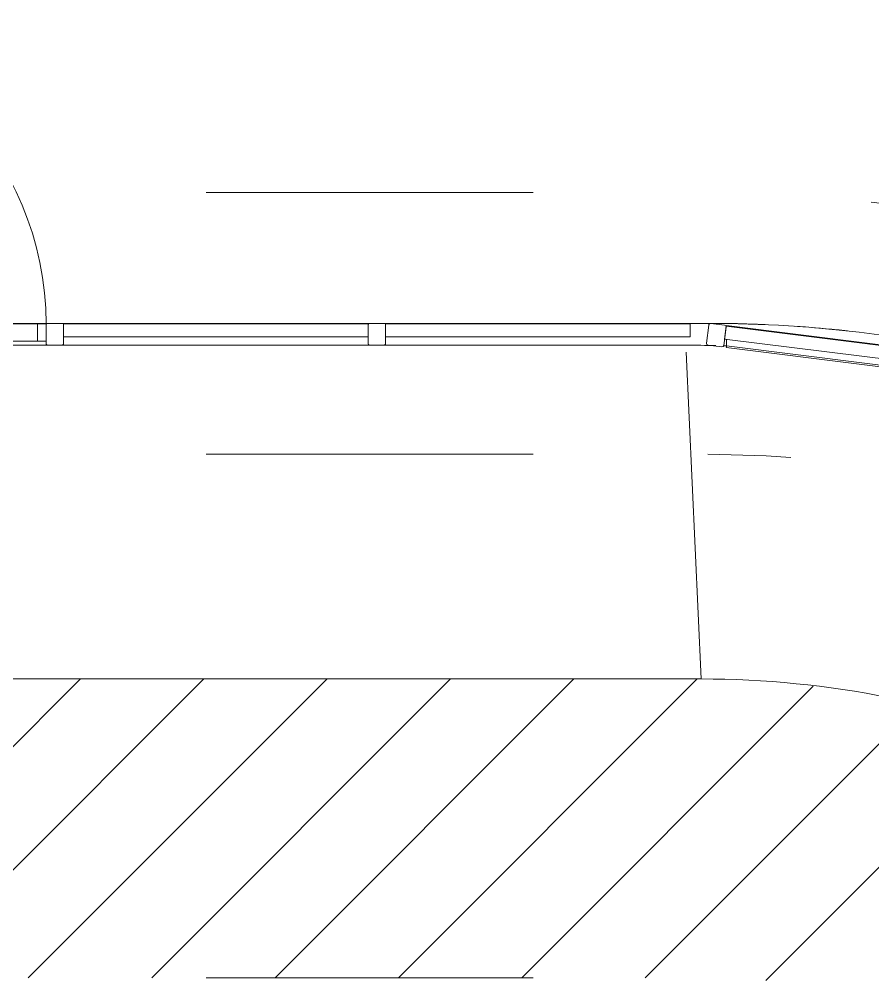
# Model space of a CAD drawing. Header units: metres. Extents: x -227.9 to -140, y 37.9 to 92.1.
# Drawn here: x -185.123 to -183.166, y 75.114 to 77.311 of the extents above; entities that cross this region are included whole.
import ezdxf

# ---------------------------------------------------------------- set-up
doc = ezdxf.new("R2010")
doc.units = ezdxf.units.M
doc.linetypes.add('JIS_02_0.7', pattern=[1.35, 0.75, -0.6])
doc.layers.add('A-DETL', color=94, linetype='Continuous', lineweight=5, true_color=0x00a600)
doc.layers.add('G-IMPT', color=8, linetype='Continuous', lineweight=5, true_color=0x808080)
for name, color, linetype, lineweight in [('A-DOOR', 7, 'Continuous', 5), ('A-FLOR', 7, 'Continuous', 5), ('A-FLOR-PATT', 7, 'Continuous', 5), ('A-GLAZ-CURT', 7, 'Continuous', 5), ('A-GLAZ-CWMG', 7, 'Continuous', 5), ('A-ROOF', 7, 'Continuous', 5), ('A-WALL', 7, 'Continuous', 5)]:
    doc.layers.add(name, color=color, linetype=linetype, lineweight=lineweight)

# ---------------------------------------------------------------- blocks, each defined once
blk = doc.blocks.new('LAG-C1030-PORTES-VITRINE DE MAGASIN-13PR_08_01 - LAG-C1030-PORTES-VITRINE DE MAGASIN-13PR_08_01-12728685-MUC-LAG-PRO-PLA-ARC-TZN-N02-AG02Ec-Cote')
at = {"layer": 'A-DOOR', "color": 9, "lineweight": 9, "true_color": 0xc0c0c0}
for p, q in [((-0.3492133097406944, 0.0399999999999968), (-0.3292133097406944, 0.0399999999999968)), ((-0.3492133097406944, -5e-16), (-0.3492133097406944, 0.0399999999999968)), ((-0.3292133097406944, 0.0399999999999968), (-0.3292133097406944, -5e-16)), ((0.3292133097406944, 0.0399999999999968), (0.3492133097406944, 0.0399999999999968)), ((0.3292133097406944, -5e-16), (0.3292133097406944, 0.0399999999999968)), ((0.3492133097406944, 0.0399999999999968), (0.3492133097406944, -5e-16)), ((-0.3292133097406944, -5e-16), (-0.3492133097406944, -5e-16)), ((0.3492133097406944, -5e-16), (0.3292133097406944, -5e-16))]:
    blk.add_line(p, q, dxfattribs=at)
at = {"layer": 'A-DOOR', "color": 9, "true_color": 0xc0c0c0}
for p, q in [((0.3292133097406944, 0.0399999999999968), (-0.3292133097406943, 0.0399999999999968)), ((-0.3292133097406944, -5e-16), (0.3292133097406944, -5e-16))]:
    blk.add_line(p, q, dxfattribs=at)
at = {"layer": 'A-DOOR'}
blk.add_line((0.3492133097406944, -4.6e-15), (0.3492133097406944, -0.6984266194813923), dxfattribs=at)
blk.add_arc((0.3492133097406944, -3.4e-15), 0.6984266194813894, 180.0000000000004, 270.0000000000001, dxfattribs=at)
blk = doc.blocks.new('LAG-B2020-PANNEAU DE RIDEAU-TRANSPARENT - CURTAIN WALL MULLION_dwg_12FT-JANSEN-P05-V78-MUC-LAG-PRO-PLA-ARC-TZN-N02-AG02Ec-Cote')
at = {"layer": 'G-IMPT', "color": 161, "true_color": 0x7f9fff, "flags": 128}
for points in [[(1.9999977974e-06, 4.0323805338e-06), (1.9999977974e-06, 4.60323788968e-05), (1.60000027628e-05, 4.80323792714e-05), (1.7999998559e-05, 4.0323792257e-06), (3.9999988953e-06, 2.0323803974e-06), (-5.3537e-12, 4.60323789271e-05), (1.60000029187e-05, 5.00323792518e-05), (1.9999997959e-05, 4.0323787146e-06), (3.9999987307e-06, 3.23803001e-08), (1.99999975605e-05, 1.63129227538e-05), (2.91172189783e-05, 1.67823827187e-05), (2.99172194695e-05, 5.5823833014e-06), (2.03939218646e-05, 4.7823829531e-06), (2.04462014248e-05, 7.7823822827e-06)], [(2.08706220568e-05, 5.5823824437e-06), (2.91172198966e-05, 5.5823824437e-06), (2.91172198966e-05, 1.59823832671e-05), (2.08706221434e-05, 1.59823832671e-05)], [(0.0010095000505785, 4.0323805338e-06), (0.0010095000505785, 4.60323788968e-05), (0.0010235000555352, 4.80323792671e-05), (0.0010255000513401, 4.0323792257e-06), (0.0010115000516764, 2.0323803931e-06), (0.0010075000474187, 4.60323789228e-05), (0.0010235000557085, 5.00323792475e-05), (0.0010275000507314, 4.0323787146e-06), (0.0010115000515118, 3.23803001e-08), (0.0010075000521834, 1.63129227495e-05), (0.0009983828307655, 1.67823827187e-05), (0.000997582830283, 5.582383297e-06), (0.0010071061278706, 4.7823829488e-06), (0.0010070538483277, 7.7823822827e-06)], [(0.0010066294276871, 5.5823824437e-06), (0.0009983828298473, 5.5823824437e-06), (0.0009983828298473, 1.59823832628e-05), (0.0010066294276005, 1.59823832628e-05)], [(0.0010070538497398, 1.37823825142e-05), (0.0010275000503329, 1.63129227495e-05), (0.0010366172717594, 1.67823827187e-05), (0.0010374172722419, 5.582383297e-06), (0.0010278939746544, 4.7823829488e-06), (0.0010279462541973, 7.7823822827e-06)], [(0.0010283706748379, 5.5823824437e-06), (0.001036617272669, 5.5823824437e-06), (0.001036617272669, 1.59823832671e-05), (0.0010283706749245, 1.59823832671e-05)], [(0.0020170001033596, 4.0323805338e-06), (0.0020170001033596, 4.60323788968e-05), (0.0020310001083163, 4.80323792671e-05), (0.0020330001041212, 4.0323792257e-06), (0.0020190001044488, 2.0323803931e-06), (0.0020150001002085, 4.60323789228e-05), (0.0020310001084809, 5.00323792475e-05), (0.0020350001035125, 4.0323787146e-06), (0.0020190001042842, 3.23803001e-08), (0.0020150001049645, 1.63129227495e-05), (0.002005882883538, 1.67823827187e-05), (0.0020050828830555, 5.582383297e-06), (0.0020146061806517, 4.7823829488e-06), (0.0020145539011001, 7.7823822784e-06)], [(0.0020141294804595, 5.5823824437e-06), (0.0020058828826284, 5.5823824437e-06), (0.0020058828826284, 1.59823832628e-05), (0.0020141294803816, 1.59823832628e-05)], [(0.0020145539025295, 1.37823825142e-05), (0.002035000103114, 1.63129227495e-05), (0.0020441173245319, 1.67823827187e-05), (0.0020449173250317, 5.582383297e-06), (0.0020353940274268, 4.7823829488e-06), (0.0020354463069784, 7.7823822784e-06)], [(0.002035870727619, 5.5823824437e-06), (0.0020441173254501, 5.5823824437e-06), (0.0020441173254501, 1.59823832628e-05), (0.0020358707276969, 1.59823832628e-05)], [(0.0030220539538812, 7.7823825773e-06), (0.0030221062334328, 4.7823829488e-06), (0.0030125829358279, 5.582383297e-06), (0.0030133829363277, 1.67823827187e-05), (0.0030225001577456, 1.63129227495e-05), (0.003026500157074, 3.23802957e-08), (0.0030425001562936, 4.0323787146e-06), (0.0030385001612533, 5.00323792475e-05), (0.0030225001529809, 4.60323789228e-05), (0.0030265001572299, 2.0323803931e-06), (0.0030405001568936, 4.0323792257e-06), (0.0030385001610974, 4.80323792671e-05), (0.0030245001561407, 4.0323805338e-06), (0.0030245001561407, 4.60323788925e-05)], [(0.0030216295331627, 1.5982381305e-05), (0.0030133829362584, 1.5982381305e-05), (0.0030133829362584, 5.5823831151e-06), (0.0030216295332406, 5.5823831151e-06)], [(0.0030429463597595, 7.7823825773e-06), (0.0030428940802166, 4.7823829488e-06), (0.0030524173778041, 5.582383297e-06), (0.0030516173773216, 1.67823827187e-05), (0.0030425001558951, 1.63129227495e-05), (0.003022053955302, 1.37823823323e-05)], [(0.003043370780478, 1.59823813093e-05), (0.0030516173773823, 1.59823813093e-05), (0.0030516173773823, 5.5823831151e-06), (0.0030433707804001, 5.5823831151e-06)], [(0.0040480002102898, 4.0323805295e-06), (0.0040480002102898, 4.60323788925e-05), (0.0040340002053244, 4.80323792627e-05), (0.0040320002095282, 4.0323792213e-06), (0.0040460002091832, 2.0323803931e-06), (0.0040500002134409, 4.60323789228e-05), (0.0040340002051684, 5.00323792432e-05), (0.0040300002101282, 4.0323787102e-06), (0.0040460002093565, 3.23802957e-08), (0.0040300002105266, 1.63129227495e-05), (0.0040208829891002, 1.67823827144e-05), (0.0040200829886177, 5.5823832927e-06), (0.0040296062862139, 4.7823829445e-06), (0.0040295540066623, 7.7823822784e-06)], [(0.0040291295860217, 5.5823824394e-06), (0.0040208829881906, 5.5823824394e-06), (0.0040208829881906, 1.59823832628e-05), (0.0040291295859438, 1.59823832628e-05)]]:
    blk.add_lwpolyline(points, dxfattribs=at)
at = {"layer": 'G-IMPT', "flags": 128}
blk.add_lwpolyline([(0.0040340002058851, 5.0032379144e-05), (0.0030265001572903, 3.23801959e-08), (0.0020190001003244, 5.00323791468e-05), (0.0010115000517309, 3.23801978e-08), (1.59999990554e-05, 3.23801978e-08), (0.0010115000475446, 5.00323791478e-05), (0.0020190001045106, 3.23801969e-08), (0.0030265001531042, 5.00323791458e-05), (0.0040340002100713, 3.23801941e-08)], dxfattribs=at)
at = {"layer": 'G-IMPT', "color": 4, "true_color": 0x00ffff, "flags": 128}
for points in [[(0.0010055000487758, 1.92823829404e-05), (0.0010055000487758, 4.32823821012e-05), (2.20000019884e-05, 4.32823821012e-05), (2.20000019884e-05, 1.92824258319e-05)], [(0.0020130001015556, 1.92823829395e-05), (0.0020130001015556, 4.32823821003e-05), (0.0010295000547682, 4.32823821003e-05), (0.0010295000547682, 1.9282425831e-05)], [(0.0030205001543353, 1.92823829385e-05), (0.0030205001543353, 4.32823820993e-05), (0.0020370001075479, 4.32823820993e-05), (0.0020370001075479, 1.92824258299e-05)], [(0.0040280002071162, 1.92823829366e-05), (0.0040280002071162, 4.32823820975e-05), (0.0030445001603289, 4.32823820975e-05), (0.0030445001603289, 1.92824258281e-05)]]:
    blk.add_lwpolyline(points, close=True, dxfattribs=at)
at = {"layer": 'G-IMPT', "color": 161, "true_color": 0x7f9fff}
for centre, radius, start, end in [((3.9999947651e-06, 4.60323792498e-05), 3.9999998989e-06, 90.00000718032969, 180.0000060540348), ((3.9999995596e-06, 4.0323797583e-06), 3.9999995596e-06, 179.999991287824, 269.9999912878238), ((3.9999949983e-06, 4.60323793658e-05), 1.9999998044e-06, 90.00000514813593, 180.0000163473242), ((3.9999986379e-06, 4.0323809127e-06), 2.0000006189e-06, 180.0000136601955, 270.0000136602024), ((1.600000264e-05, 4.60323792493e-05), 3.9999998991e-06, 359.9999928161186, 89.9999928161189), ((1.60000024073e-05, 4.60323793656e-05), 1.9999998041e-06, 359.9999836447187, 89.99998364472475), ((1.59999985676e-05, 4.0323794082e-06), 2.0000002115e-06, 269.9999919790967, 359.999991979103), ((1.59999988586e-05, 4.0323784188e-06), 3.999999317e-06, 270.0000028192432, 2.8192435997e-06), ((0.0010115000475445, 4.60323792488e-05), 3.999999899e-06, 90.00000717911738, 180.0000060528221), ((0.0010115000521161, 4.0323799805e-06), 3.9999997827e-06, 179.9999944820013, 269.999994482001), ((0.0010115000477778, 4.60323793649e-05), 1.9999998043e-06, 90.00000514567682, 180.0000163448706), ((0.0010115000514174, 4.0323809119e-06), 2.0000006189e-06, 180.0000136618129, 270.0000136618198), ((0.0010235000554197, 4.60323792485e-05), 3.999999899e-06, 359.9999928185583, 89.99999281855882), ((0.0010235000551868, 4.60323793648e-05), 1.9999998041e-06, 359.9999836471645, 89.9999836471703), ((0.0010235000513471, 4.0323794073e-06), 2.0000002115e-06, 269.9999919791066, 359.9999919791128), ((0.0010235000516381, 4.032378418e-06), 3.9999993171e-06, 270.0000028192476, 2.8192479952e-06), ((0.0020190001003243, 4.60323792479e-05), 3.9999998989e-06, 90.00000717952518, 180.0000060532299), ((0.0020190001048959, 4.0323799796e-06), 3.9999997827e-06, 179.9999944816052, 269.999994481605), ((0.0020190001005574, 4.60323793641e-05), 1.9999998043e-06, 90.00000514404232, 180.0000163432237), ((0.0020190001041972, 4.032380911e-06), 2.000000619e-06, 180.0000136593962, 270.000013659403), ((0.0020310001081995, 4.60323792475e-05), 3.999999899e-06, 359.9999928185583, 89.9999928185588), ((0.0020310001079665, 4.60323793638e-05), 1.9999998041e-06, 359.9999836479817, 89.99998364798746), ((0.0020310001041268, 4.0323794064e-06), 2.0000002115e-06, 269.9999919790924, 359.9999919790924), ((0.0020310001044178, 4.0323784171e-06), 3.999999317e-06, 270.000002819642, 2.8196424158e-06), ((0.003026500153104, 4.60323792469e-05), 3.999999899e-06, 90.00000717912596, 180.0000060528244), ((0.0030265001576756, 4.0323799786e-06), 3.9999997827e-06, 179.9999944816147, 269.9999944816145), ((0.0030265001533372, 4.6032379363e-05), 1.9999998043e-06, 90.00000514650984, 180.0000163457037), ((0.0030265001569769, 4.03238091e-06), 2.000000619e-06, 180.0000136593584, 270.0000136593653), ((0.0030385001609792, 4.60323792465e-05), 3.999999899e-06, 359.9999928185551, 89.99999281855568), ((0.0030385001607463, 4.60323793628e-05), 1.9999998041e-06, 359.9999836471205, 89.99998364712621), ((0.0030385001569066, 4.0323794056e-06), 2.0000002116e-06, 269.9999919774707, 359.9999919774831), ((0.0030385001571975, 4.0323784161e-06), 3.9999993171e-06, 270.000002820467, 2.820467439e-06), ((0.0040340002058849, 4.60323792448e-05), 3.999999899e-06, 90.00000718143487, 180.000007181435), ((0.0040340002096664, 4.0323784143e-06), 3.9999993169e-06, 179.9999971803403, 269.99999718034), ((0.0040340002061178, 4.60323793612e-05), 1.9999998041e-06, 90.00001635443883, 180.0000163544442), ((0.0040340002099574, 4.0323794038e-06), 2.0000002115e-06, 180.0000080208977, 270.0000080208973), ((0.0040460002137601, 4.60323792452e-05), 3.9999998989e-06, 359.9999939463784, 89.9999928200772), ((0.0040460002135268, 4.60323793613e-05), 1.9999998042e-06, 359.9999836518542, 89.99999485106078), ((0.0040460002098872, 4.0323809082e-06), 2.0000006189e-06, 269.9999863357501, 359.9999863357573), ((0.0040460002091884, 4.0323799768e-06), 3.9999997825e-06, 270.0000055187839, 5.5187843777e-06)]:
    blk.add_arc(centre, radius, start, end, dxfattribs=at)
blk = doc.blocks.new('LAG-B2020-PANNEAU DE RIDEAU-TRANSPARENT - CURTAIN WALL MULLION_dwg-V79-MUC-LAG-PRO-PLA-ARC-TZN-N02-AG02Ec-Cote')
blk.add_blockref('LAG-B2020-PANNEAU DE RIDEAU-TRANSPARENT - CURTAIN WALL MULLION_dwg_12FT-JANSEN-P05-V78-MUC-LAG-PRO-PLA-ARC-TZN-N02-AG02Ec-Cote', (-0.0027324674907565, 0.0002976294242422))
blk = doc.blocks.new('LAG-B2020-PANNEAU DE RIDEAU-TRANSPARENT - LAG-B2020-PANNEAU DE RIDEAU-TRANSPARENT-11581456-MUC-LAG-PRO-PLA-ARC-TZN-N02-AG02Ec-Cote')
at = {"layer": 'A-GLAZ-CURT', "lineweight": 9}
for p, q in [((0.3492133095882787, 0), (-0.3492133095882787, 0)), ((-0.3492133095882787, 0), (-0.3492133095882787, -0.0300000000000019)), ((0.3492133095882787, -0.0300000000000019), (0.3492133095882787, 0)), ((-0.3492133095882787, -0.0300000000000019), (0.3492133095882787, -0.0300000000000019))]:
    blk.add_line(p, q, dxfattribs=at)
blk.add_blockref('LAG-B2020-PANNEAU DE RIDEAU-TRANSPARENT - CURTAIN WALL MULLION_dwg-V79-MUC-LAG-PRO-PLA-ARC-TZN-N02-AG02Ec-Cote', (0, 0))
blk = doc.blocks.new('LAG-B2020-PANNEAU DE RIDEAU-TRANSPARENT - CURTAIN WALL MULLION_dwg_12FT-JANSEN-P05-V80-MUC-LAG-PRO-PLA-ARC-TZN-N02-AG02Ec-Cote')
at = {"layer": 'G-IMPT', "color": 161, "true_color": 0x7f9fff, "flags": 128}
for points in [[(1.999997806e-06, 4.0323805338e-06), (1.999997806e-06, 4.60323788968e-05), (1.60000027714e-05, 4.80323792714e-05), (1.79999985677e-05, 4.0323792257e-06), (3.9999989126e-06, 2.0323803974e-06), (-5.345e-12, 4.60323789271e-05), (1.6000002936e-05, 5.00323792518e-05), (1.99999979677e-05, 4.0323787146e-06), (3.9999987394e-06, 3.23803001e-08), (1.99999975692e-05, 1.63129227538e-05), (2.9117218987e-05, 1.67823827187e-05), (2.99172194781e-05, 5.5823833014e-06), (2.03939218819e-05, 4.7823829531e-06), (2.04462014335e-05, 7.7823822827e-06)], [(2.08706220654e-05, 5.5823824437e-06), (2.91172199053e-05, 5.5823824437e-06), (2.91172199053e-05, 1.59823832671e-05), (2.08706221521e-05, 1.59823832671e-05)], [(0.0010095000505958, 4.0323805338e-06), (0.0010095000505958, 4.60323788968e-05), (0.0010235000555439, 4.80323792671e-05), (0.0010255000513574, 4.0323792257e-06), (0.0010115000516851, 2.0323803931e-06), (0.0010075000474361, 4.60323789228e-05), (0.0010235000557171, 5.00323792475e-05), (0.0010275000507401, 4.0323787146e-06), (0.0010115000515205, 3.23803001e-08), (0.001007500052192, 1.63129227495e-05), (0.0009983828307742, 1.67823827187e-05), (0.0009975828302917, 5.582383297e-06), (0.0010071061278879, 4.7823829488e-06), (0.0010070538483364, 7.7823822827e-06)], [(0.0010066294276958, 5.5823824437e-06), (0.0009983828298646, 5.5823824437e-06), (0.0009983828298646, 1.59823832628e-05), (0.0010066294276091, 1.59823832628e-05)], [(0.0010070538497571, 1.37823825142e-05), (0.0010275000503416, 1.63129227495e-05), (0.0010366172717681, 1.67823827187e-05), (0.0010374172722592, 5.582383297e-06), (0.001027893974663, 4.7823829488e-06), (0.0010279462542059, 7.7823822827e-06)], [(0.0010283706748552, 5.5823824437e-06), (0.0010366172726864, 5.5823824437e-06), (0.0010366172726864, 1.59823832671e-05), (0.0010283706749332, 1.59823832671e-05)], [(0.0020170001033682, 4.0323805338e-06), (0.0020170001033682, 4.60323788968e-05), (0.0020310001083336, 4.80323792671e-05), (0.0020330001041299, 4.0323792257e-06), (0.0020190001044575, 2.0323803931e-06), (0.0020150001002172, 4.60323789228e-05), (0.0020310001084896, 5.00323792475e-05), (0.0020350001035299, 4.0323787146e-06), (0.0020190001043016, 3.23803001e-08), (0.0020150001049818, 1.63129227495e-05), (0.0020058828835553, 1.67823827187e-05), (0.0020050828830641, 5.582383297e-06), (0.0020146061806604, 4.7823829488e-06), (0.0020145539011175, 7.7823822784e-06)], [(0.0020141294804682, 5.5823824437e-06), (0.002005882882637, 5.5823824437e-06), (0.002005882882637, 1.59823832628e-05), (0.0020141294803989, 1.59823832628e-05)], [(0.0020145539025382, 1.37823825142e-05), (0.0020350001031314, 1.63129227495e-05), (0.0020441173245492, 1.67823827187e-05), (0.0020449173250403, 5.582383297e-06), (0.0020353940274441, 4.7823829488e-06), (0.0020354463069957, 7.7823822784e-06)], [(0.0020358707276276, 5.5823824437e-06), (0.0020441173254588, 5.5823824437e-06), (0.0020441173254588, 1.59823832628e-05), (0.0020358707277142, 1.59823832628e-05)], [(0.0030220539538899, 7.7823825773e-06), (0.0030221062334414, 4.7823829488e-06), (0.0030125829358452, 5.582383297e-06), (0.0030133829363364, 1.67823827187e-05), (0.0030225001577542, 1.63129227495e-05), (0.0030265001570827, 3.23802957e-08), (0.0030425001563023, 4.0323787146e-06), (0.0030385001612707, 5.00323792475e-05), (0.0030225001529983, 4.60323789228e-05), (0.0030265001572473, 2.0323803931e-06), (0.0030405001569023, 4.0323792257e-06), (0.0030385001611061, 4.80323792671e-05), (0.0030245001561493, 4.0323805338e-06), (0.0030245001561493, 4.60323788925e-05)], [(0.0030216295331713, 1.5982381305e-05), (0.0030133829362671, 1.5982381305e-05), (0.0030133829362671, 5.5823831151e-06), (0.003021629533258, 5.5823831151e-06)], [(0.0030429463597681, 7.7823825773e-06), (0.0030428940802252, 4.7823829488e-06), (0.0030524173778128, 5.582383297e-06), (0.0030516173773303, 1.67823827187e-05), (0.0030425001559038, 1.63129227495e-05), (0.0030220539553106, 1.37823823323e-05)], [(0.0030433707804867, 1.59823813093e-05), (0.0030516173773996, 1.59823813093e-05), (0.0030516173773996, 5.5823831151e-06), (0.0030433707804087, 5.5823831151e-06)], [(0.0040480002102985, 4.0323805295e-06), (0.0040480002102985, 4.60323788925e-05), (0.004034000205333, 4.80323792627e-05), (0.0040320002095368, 4.0323792213e-06), (0.0040460002092005, 2.0323803931e-06), (0.0040500002134495, 4.60323789228e-05), (0.0040340002051771, 5.00323792432e-05), (0.0040300002101368, 4.0323787102e-06), (0.0040460002093651, 3.23802957e-08), (0.0040300002105353, 1.63129227495e-05), (0.0040208829891175, 1.67823827144e-05), (0.0040200829886263, 5.5823832927e-06), (0.0040296062862312, 4.7823829445e-06), (0.004029554006671, 7.7823822784e-06)], [(0.0040291295860304, 5.5823824394e-06), (0.0040208829881992, 5.5823824394e-06), (0.0040208829881992, 1.59823832628e-05), (0.0040291295859524, 1.59823832628e-05)]]:
    blk.add_lwpolyline(points, dxfattribs=at)
at = {"layer": 'G-IMPT', "flags": 128}
blk.add_lwpolyline([(0.0040340002058851, 5.0032379144e-05), (0.0030265001572903, 3.23801959e-08), (0.0020190001003244, 5.00323791468e-05), (0.0010115000517309, 3.23801978e-08), (1.59999990554e-05, 3.23801978e-08), (0.0010115000475446, 5.00323791478e-05), (0.0020190001045106, 3.23801969e-08), (0.0030265001531042, 5.00323791458e-05), (0.0040340002100713, 3.23801941e-08)], dxfattribs=at)
at = {"layer": 'G-IMPT', "color": 4, "true_color": 0x00ffff, "flags": 128}
for points in [[(0.0010055000487758, 1.92823829404e-05), (0.0010055000487758, 4.32823821012e-05), (2.20000019884e-05, 4.32823821012e-05), (2.20000019884e-05, 1.92824258319e-05)], [(0.0020130001015556, 1.92823829395e-05), (0.0020130001015556, 4.32823821003e-05), (0.0010295000547682, 4.32823821003e-05), (0.0010295000547682, 1.9282425831e-05)], [(0.0030205001543353, 1.92823829385e-05), (0.0030205001543353, 4.32823820993e-05), (0.0020370001075479, 4.32823820993e-05), (0.0020370001075479, 1.92824258299e-05)], [(0.0040280002071162, 1.92823829366e-05), (0.0040280002071162, 4.32823820975e-05), (0.0030445001603289, 4.32823820975e-05), (0.0030445001603289, 1.92824258281e-05)]]:
    blk.add_lwpolyline(points, close=True, dxfattribs=at)
at = {"layer": 'G-IMPT', "color": 161, "true_color": 0x7f9fff}
for centre, radius, start, end in [((3.9999947651e-06, 4.60323792498e-05), 3.9999998989e-06, 90.00000718032969, 180.0000060540348), ((3.9999995596e-06, 4.0323797583e-06), 3.9999995596e-06, 179.999991287824, 269.9999912878238), ((3.9999949983e-06, 4.60323793658e-05), 1.9999998044e-06, 90.00000514813593, 180.0000163473242), ((3.9999986379e-06, 4.0323809127e-06), 2.0000006189e-06, 180.0000136601955, 270.0000136602024), ((1.600000264e-05, 4.60323792493e-05), 3.9999998991e-06, 359.9999928161186, 89.9999928161189), ((1.60000024073e-05, 4.60323793656e-05), 1.9999998041e-06, 359.9999836447187, 89.99998364472475), ((1.59999985676e-05, 4.0323794082e-06), 2.0000002115e-06, 269.9999919790967, 359.999991979103), ((1.59999988586e-05, 4.0323784188e-06), 3.999999317e-06, 270.0000028192432, 2.8192435997e-06), ((0.0010115000475445, 4.60323792488e-05), 3.999999899e-06, 90.00000717911738, 180.0000060528221), ((0.0010115000521161, 4.0323799805e-06), 3.9999997827e-06, 179.9999944820013, 269.999994482001), ((0.0010115000477778, 4.60323793649e-05), 1.9999998043e-06, 90.00000514567682, 180.0000163448706), ((0.0010115000514174, 4.0323809119e-06), 2.0000006189e-06, 180.0000136618129, 270.0000136618198), ((0.0010235000554197, 4.60323792485e-05), 3.999999899e-06, 359.9999928185583, 89.99999281855882), ((0.0010235000551868, 4.60323793648e-05), 1.9999998041e-06, 359.9999836471645, 89.9999836471703), ((0.0010235000513471, 4.0323794073e-06), 2.0000002115e-06, 269.9999919791066, 359.9999919791128), ((0.0010235000516381, 4.032378418e-06), 3.9999993171e-06, 270.0000028192476, 2.8192479952e-06), ((0.0020190001003243, 4.60323792479e-05), 3.9999998989e-06, 90.00000717952518, 180.0000060532299), ((0.0020190001048959, 4.0323799796e-06), 3.9999997827e-06, 179.9999944816052, 269.999994481605), ((0.0020190001005574, 4.60323793641e-05), 1.9999998043e-06, 90.00000514404232, 180.0000163432237), ((0.0020190001041972, 4.032380911e-06), 2.000000619e-06, 180.0000136593962, 270.000013659403), ((0.0020310001081995, 4.60323792475e-05), 3.999999899e-06, 359.9999928185583, 89.9999928185588), ((0.0020310001079665, 4.60323793638e-05), 1.9999998041e-06, 359.9999836479817, 89.99998364798746), ((0.0020310001041268, 4.0323794064e-06), 2.0000002115e-06, 269.9999919790924, 359.9999919790924), ((0.0020310001044178, 4.0323784171e-06), 3.999999317e-06, 270.000002819642, 2.8196424158e-06), ((0.003026500153104, 4.60323792469e-05), 3.999999899e-06, 90.00000717912596, 180.0000060528244), ((0.0030265001576756, 4.0323799786e-06), 3.9999997827e-06, 179.9999944816147, 269.9999944816145), ((0.0030265001533372, 4.6032379363e-05), 1.9999998043e-06, 90.00000514650984, 180.0000163457037), ((0.0030265001569769, 4.03238091e-06), 2.000000619e-06, 180.0000136593584, 270.0000136593653), ((0.0030385001609792, 4.60323792465e-05), 3.999999899e-06, 359.9999928185551, 89.99999281855568), ((0.0030385001607463, 4.60323793628e-05), 1.9999998041e-06, 359.9999836471205, 89.99998364712621), ((0.0030385001569066, 4.0323794056e-06), 2.0000002116e-06, 269.9999919774707, 359.9999919774831), ((0.0030385001571975, 4.0323784161e-06), 3.9999993171e-06, 270.000002820467, 2.820467439e-06), ((0.0040340002058849, 4.60323792448e-05), 3.999999899e-06, 90.00000718143487, 180.000007181435), ((0.0040340002096664, 4.0323784143e-06), 3.9999993169e-06, 179.9999971803403, 269.99999718034), ((0.0040340002061178, 4.60323793612e-05), 1.9999998041e-06, 90.00001635443883, 180.0000163544442), ((0.0040340002099574, 4.0323794038e-06), 2.0000002115e-06, 180.0000080208977, 270.0000080208973), ((0.0040460002137601, 4.60323792452e-05), 3.9999998989e-06, 359.9999939463784, 89.9999928200772), ((0.0040460002135268, 4.60323793613e-05), 1.9999998042e-06, 359.9999836518542, 89.99999485106078), ((0.0040460002098872, 4.0323809082e-06), 2.0000006189e-06, 269.9999863357501, 359.9999863357573), ((0.0040460002091884, 4.0323799768e-06), 3.9999997825e-06, 270.0000055187839, 5.5187843777e-06)]:
    blk.add_arc(centre, radius, start, end, dxfattribs=at)
blk = doc.blocks.new('LAG-B2020-PANNEAU DE RIDEAU-TRANSPARENT - CURTAIN WALL MULLION_dwg-V81-MUC-LAG-PRO-PLA-ARC-TZN-N02-AG02Ec-Cote')
blk.add_blockref('LAG-B2020-PANNEAU DE RIDEAU-TRANSPARENT - CURTAIN WALL MULLION_dwg_12FT-JANSEN-P05-V80-MUC-LAG-PRO-PLA-ARC-TZN-N02-AG02Ec-Cote', (-0.0027324674907565, 0.0002976294242422))
blk = doc.blocks.new('LAG-B2020-PANNEAU DE RIDEAU-TRANSPARENT - LAG-B2020-PANNEAU DE RIDEAU-TRANSPARENT-V82-MUC-LAG-PRO-PLA-ARC-TZN-N02-AG02Ec-Cote')
at = {"layer": 'A-GLAZ-CURT', "lineweight": 9}
for p, q in [((0.3492133095882787, 0), (-0.3492133095882787, 0)), ((-0.3492133095882787, 0), (-0.3492133095882787, -0.0300000000000019)), ((0.3492133095882787, -0.0300000000000019), (0.3492133095882787, 0)), ((-0.3492133095882787, -0.0300000000000019), (0.3492133095882787, -0.0300000000000019))]:
    blk.add_line(p, q, dxfattribs=at)
blk.add_blockref('LAG-B2020-PANNEAU DE RIDEAU-TRANSPARENT - CURTAIN WALL MULLION_dwg-V81-MUC-LAG-PRO-PLA-ARC-TZN-N02-AG02Ec-Cote', (0, 0))
blk = doc.blocks.new('Rectangulaire Meneau - LAG-B2010-MENEAU-40x50-11581453-MUC-LAG-PRO-PLA-ARC-TZN-N02-AG02Ec-Cote')
at = {"layer": 'A-GLAZ-CWMG', "lineweight": 13}
for p, q in [((-0.0200000000000041, 0.0399999999999944), (-0.0200000000000041, 0.0447499752832921)), ((-0.0160000001010669, 0.0487499751822466), (0.0160000001010669, 0.0487499751822466)), ((0.0200000000000041, 0.0447499752832921), (0.0200000000000041, 0.0027499760149733)), ((0.0160000002173235, -0.0012500237677247), (-0.0160000002173235, -0.0012500237677247))]:
    blk.add_line(p, q, dxfattribs=at)
for centre, radius, start, end in [((-0.0160000001010698, 0.0447499752833011), 0.0039999998989303, 90.00000000000026, 180.0000000000004), ((0.0160000001010698, 0.0447499752833011), 0.0039999998989303, 359.9999999999992, 89.99999999999994), ((-0.016000000217322, 0.0027499760149665), 0.0039999997826781, 180.0000000000002, 269.999999999999), ((0.016000000217322, 0.0027499760149665), 0.0039999997826781, 269.9999999999993, 5.09e-14)]:
    blk.add_arc(centre, radius, start, end, dxfattribs=at)
blk = doc.blocks.new('Rectangulaire Meneau - LAG-B2010-MENEAU-40x50-V83-MUC-LAG-PRO-PLA-ARC-TZN-N02-AG02Ec-Cote')
at = {"layer": 'A-GLAZ-CWMG', "lineweight": 13}
for p, q in [((-0.0199999999999955, 0.0027499760149646), (-0.0199999999999955, 0.0447499752833007)), ((-0.0160000001010755, 0.0487499751822293), (0.0160000001010755, 0.0487499751822293)), ((0.0199999999999955, 0.0447499752833007), (0.0199999999999955, 0.0027499760149646)), ((0.0160000002173321, -0.0012500237677074), (-0.0160000002173321, -0.0012500237677074))]:
    blk.add_line(p, q, dxfattribs=at)
for centre, radius, start, end in [((-0.0160000001010698, 0.0447499752833011), 0.0039999998989303, 90.00000000000026, 180.0000000000004), ((0.0160000001010698, 0.0447499752833011), 0.0039999998989303, 359.9999999999992, 89.99999999999994), ((-0.016000000217322, 0.0027499760149665), 0.0039999997826781, 180.0000000000002, 269.999999999999), ((0.016000000217322, 0.0027499760149665), 0.0039999997826781, 269.9999999999993, 5.09e-14)]:
    blk.add_arc(centre, radius, start, end, dxfattribs=at)
blk = doc.blocks.new('LAG-B2020-PANNEAU DE RIDEAU-TRANSPARENT - CURTAIN WALL MULLION_dwg_12FT-JANSEN-P05-V144-MUC-LAG-PRO-PLA-ARC-TZN-N02-AG02Ec-Cote')
at = {"layer": 'G-IMPT', "color": 161, "true_color": 0x7f9fff, "flags": 128}
for points in [[(1.9999978407e-06, 4.03238051e-06), (1.9999978407e-06, 4.60323788708e-05), (1.60000027974e-05, 4.80323792454e-05), (1.79999986023e-05, 4.0323792084e-06), (3.99999893e-06, 2.0323803671e-06), (-5.319e-12, 4.60323789033e-05), (1.60000029534e-05, 5.00323792258e-05), (1.99999979937e-05, 4.0323786929e-06), (3.9999987654e-06, 3.23802719e-08), (1.99999975952e-05, 1.63129227321e-05), (2.91172190216e-05, 1.67823826927e-05), (2.99172195128e-05, 5.5823832754e-06), (2.03939219166e-05, 4.7823829272e-06), (2.04462014595e-05, 7.7823822567e-06)], [(2.08706221001e-05, 5.5823824199e-06), (2.91172199399e-05, 5.5823824177e-06), (2.91172199226e-05, 1.5982383239e-05), (2.0870622178e-05, 1.59823832368e-05)], [(0.0010095000506131, 4.0323805078e-06), (0.0010095000506131, 4.60323788687e-05), (0.0010235000555699, 4.80323792433e-05), (0.0010255000513748, 4.0323792019e-06), (0.0010115000517111, 2.0323803671e-06), (0.0010075000474621, 4.60323789012e-05), (0.0010235000557345, 5.00323792237e-05), (0.0010275000507748, 4.0323786929e-06), (0.0010115000515551, 3.23802719e-08), (0.0010075000522267, 1.63129227278e-05), (0.0009983828308002, 1.67823826949e-05), (0.0009975828303177, 5.5823832754e-06), (0.0010071061279139, 4.782382925e-06), (0.0010070538483624, 7.7823822567e-06)], [(0.0010066294277218, 5.5823824177e-06), (0.0009983828298906, 5.5823824199e-06), (0.0009983828298819, 1.59823832368e-05), (0.0010066294276438, 1.59823832368e-05)], [(0.0010070538497917, 1.37823824882e-05), (0.0010275000503763, 1.631292273e-05), (0.0010366172717941, 1.67823826949e-05), (0.0010374172722852, 5.5823832775e-06), (0.001027893974689, 4.782382925e-06), (0.0010279462542406, 7.7823822611e-06)], [(0.0010283706748812, 5.5823824177e-06), (0.001036617272721, 5.5823824177e-06), (0.0010366172727124, 1.59823832368e-05), (0.0010283706749591, 1.59823832368e-05)], [(0.0020170001034029, 4.0323805078e-06), (0.0020170001033942, 4.60323788708e-05), (0.0020310001083596, 4.80323792411e-05), (0.0020330001041559, 4.0323791997e-06), (0.0020190001045008, 2.0323803714e-06), (0.0020150001002432, 4.60323789012e-05), (0.0020310001085242, 5.00323792237e-05), (0.0020350001035472, 4.0323786907e-06), (0.0020190001043362, 3.23802697e-08), (0.0020150001050078, 1.63129227278e-05), (0.0020058828835899, 1.67823826927e-05), (0.0020050828830901, 5.5823832732e-06), (0.0020146061806863, 4.7823829228e-06), (0.0020145539011435, 7.7823822567e-06)], [(0.0020141294805029, 5.5823824177e-06), (0.002005882882663, 5.5823824177e-06), (0.0020058828826717, 1.59823832368e-05), (0.0020141294804162, 1.59823832368e-05)], [(0.0020145539025728, 1.37823824925e-05), (0.0020350001031574, 1.63129227278e-05), (0.0020441173245752, 1.67823826927e-05), (0.0020449173250663, 5.5823832754e-06), (0.0020353940274701, 4.7823829228e-06), (0.002035446307013, 7.7823822524e-06)], [(0.0020358707276536, 5.5823824221e-06), (0.0020441173254848, 5.5823824177e-06), (0.0020441173254934, 1.59823832411e-05), (0.0020358707277489, 1.59823832411e-05)], [(0.0030220539539245, 7.7823825534e-06), (0.0030221062334674, 4.7823829228e-06), (0.0030125829358712, 5.582383271e-06), (0.0030133829363624, 1.67823826884e-05), (0.0030225001577802, 1.63129227256e-05), (0.0030265001571087, 3.23802741e-08), (0.003042500156337, 4.0323786907e-06), (0.0030385001613053, 5.00323792215e-05), (0.0030225001530242, 4.6032378899e-05), (0.0030265001572732, 2.0323803671e-06), (0.0030405001569456, 4.0323791997e-06), (0.0030385001611407, 4.80323792411e-05), (0.0030245001561753, 4.0323805121e-06), (0.003024500156184, 4.60323788708e-05)], [(0.003021629533206, 1.59823812833e-05), (0.0030133829363017, 1.59823812833e-05), (0.0030133829363017, 5.5823830913e-06), (0.003021629533284, 5.5823830935e-06)], [(0.0030429463598028, 7.7823825513e-06), (0.0030428940802426, 4.7823829228e-06), (0.0030524173778474, 5.5823832754e-06), (0.0030516173773649, 1.67823826927e-05), (0.0030425001559385, 1.63129227235e-05), (0.0030220539553453, 1.37823823063e-05)], [(0.0030433707805127, 1.5982381279e-05), (0.0030516173774256, 1.59823812833e-05), (0.0030516173774256, 5.5823830891e-06), (0.0030433707804347, 5.5823830935e-06)], [(0.0040480002103245, 4.0323805056e-06), (0.0040480002103245, 4.60323788665e-05), (0.004034000205359, 4.80323792433e-05), (0.0040320002095628, 4.0323791954e-06), (0.0040460002092265, 2.0323803628e-06), (0.0040500002134842, 4.60323788968e-05), (0.0040340002052118, 5.00323792193e-05), (0.0040300002101715, 4.0323786886e-06), (0.0040460002093911, 3.23802676e-08), (0.00403000021057, 1.63129227235e-05), (0.0040208829891521, 1.67823826927e-05), (0.004020082988661, 5.582383271e-06), (0.0040296062862485, 4.7823829207e-06), (0.0040295540067056, 7.7823822481e-06)], [(0.0040291295860651, 5.5823824177e-06), (0.0040208829882339, 5.5823824177e-06), (0.0040208829882339, 1.59823832368e-05), (0.0040291295859871, 1.59823832325e-05)]]:
    blk.add_lwpolyline(points, dxfattribs=at)
at = {"layer": 'G-IMPT', "flags": 128}
blk.add_lwpolyline([(0.0040340002058851, 5.0032379144e-05), (0.0030265001572903, 3.23801959e-08), (0.0020190001003244, 5.00323791468e-05), (0.0010115000517309, 3.23801978e-08), (1.59999990554e-05, 3.23801978e-08), (0.0010115000475446, 5.00323791478e-05), (0.0020190001045106, 3.23801969e-08), (0.0030265001531042, 5.00323791458e-05), (0.0040340002100713, 3.23801941e-08)], dxfattribs=at)
at = {"layer": 'G-IMPT', "color": 4, "true_color": 0x00ffff, "flags": 128}
for points in [[(0.0010055000487758, 1.92823829404e-05), (0.0010055000487758, 4.32823821012e-05), (2.20000019884e-05, 4.32823821012e-05), (2.20000019884e-05, 1.92824258319e-05)], [(0.0020130001015556, 1.92823829395e-05), (0.0020130001015556, 4.32823821003e-05), (0.0010295000547682, 4.32823821003e-05), (0.0010295000547682, 1.9282425831e-05)], [(0.0030205001543353, 1.92823829385e-05), (0.0030205001543353, 4.32823820993e-05), (0.0020370001075479, 4.32823820993e-05), (0.0020370001075479, 1.92824258299e-05)], [(0.0040280002071162, 1.92823829366e-05), (0.0040280002071162, 4.32823820975e-05), (0.0030445001603289, 4.32823820975e-05), (0.0030445001603289, 1.92824258281e-05)]]:
    blk.add_lwpolyline(points, close=True, dxfattribs=at)
at = {"layer": 'G-IMPT', "color": 161, "true_color": 0x7f9fff}
for centre, radius, start, end in [((3.9999947651e-06, 4.60323792498e-05), 3.9999998989e-06, 90.00000718032969, 180.0000060540348), ((3.9999995596e-06, 4.0323797583e-06), 3.9999995596e-06, 179.999991287824, 269.9999912878238), ((3.9999949983e-06, 4.60323793658e-05), 1.9999998044e-06, 90.00000514813593, 180.0000163473242), ((3.9999986379e-06, 4.0323809127e-06), 2.0000006189e-06, 180.0000136601955, 270.0000136602024), ((1.600000264e-05, 4.60323792493e-05), 3.9999998991e-06, 359.9999928161186, 89.9999928161189), ((1.60000024073e-05, 4.60323793656e-05), 1.9999998041e-06, 359.9999836447187, 89.99998364472475), ((1.59999985676e-05, 4.0323794082e-06), 2.0000002115e-06, 269.9999919790967, 359.999991979103), ((1.59999988586e-05, 4.0323784188e-06), 3.999999317e-06, 270.0000028192432, 2.8192435997e-06), ((0.0010115000475445, 4.60323792488e-05), 3.999999899e-06, 90.00000717911738, 180.0000060528221), ((0.0010115000521161, 4.0323799805e-06), 3.9999997827e-06, 179.9999944820013, 269.999994482001), ((0.0010115000477778, 4.60323793649e-05), 1.9999998043e-06, 90.00000514567682, 180.0000163448706), ((0.0010115000514174, 4.0323809119e-06), 2.0000006189e-06, 180.0000136618129, 270.0000136618198), ((0.0010235000554197, 4.60323792485e-05), 3.999999899e-06, 359.9999928185583, 89.99999281855882), ((0.0010235000551868, 4.60323793648e-05), 1.9999998041e-06, 359.9999836471645, 89.9999836471703), ((0.0010235000513471, 4.0323794073e-06), 2.0000002115e-06, 269.9999919791066, 359.9999919791128), ((0.0010235000516381, 4.032378418e-06), 3.9999993171e-06, 270.0000028192476, 2.8192479952e-06), ((0.0020190001003243, 4.60323792479e-05), 3.9999998989e-06, 90.00000717952518, 180.0000060532299), ((0.0020190001048959, 4.0323799796e-06), 3.9999997827e-06, 179.9999944816052, 269.999994481605), ((0.0020190001005574, 4.60323793641e-05), 1.9999998043e-06, 90.00000514404232, 180.0000163432237), ((0.0020190001041972, 4.032380911e-06), 2.000000619e-06, 180.0000136593962, 270.000013659403), ((0.0020310001081995, 4.60323792475e-05), 3.999999899e-06, 359.9999928185583, 89.9999928185588), ((0.0020310001079665, 4.60323793638e-05), 1.9999998041e-06, 359.9999836479817, 89.99998364798746), ((0.0020310001041268, 4.0323794064e-06), 2.0000002115e-06, 269.9999919790924, 359.9999919790924), ((0.0020310001044178, 4.0323784171e-06), 3.999999317e-06, 270.000002819642, 2.8196424158e-06), ((0.003026500153104, 4.60323792469e-05), 3.999999899e-06, 90.00000717912596, 180.0000060528244), ((0.0030265001576756, 4.0323799786e-06), 3.9999997827e-06, 179.9999944816147, 269.9999944816145), ((0.0030265001533372, 4.6032379363e-05), 1.9999998043e-06, 90.00000514650984, 180.0000163457037), ((0.0030265001569769, 4.03238091e-06), 2.000000619e-06, 180.0000136593584, 270.0000136593653), ((0.0030385001609792, 4.60323792465e-05), 3.999999899e-06, 359.9999928185551, 89.99999281855568), ((0.0030385001607463, 4.60323793628e-05), 1.9999998041e-06, 359.9999836471205, 89.99998364712621), ((0.0030385001569066, 4.0323794056e-06), 2.0000002116e-06, 269.9999919774707, 359.9999919774831), ((0.0030385001571975, 4.0323784161e-06), 3.9999993171e-06, 270.000002820467, 2.820467439e-06), ((0.0040340002058849, 4.60323792448e-05), 3.999999899e-06, 90.00000718143487, 180.000007181435), ((0.0040340002096664, 4.0323784143e-06), 3.9999993169e-06, 179.9999971803403, 269.99999718034), ((0.0040340002061178, 4.60323793612e-05), 1.9999998041e-06, 90.00001635443883, 180.0000163544442), ((0.0040340002099574, 4.0323794038e-06), 2.0000002115e-06, 180.0000080208977, 270.0000080208973), ((0.0040460002137601, 4.60323792452e-05), 3.9999998989e-06, 359.9999939463784, 89.9999928200772), ((0.0040460002135268, 4.60323793613e-05), 1.9999998042e-06, 359.9999836518542, 89.99999485106078), ((0.0040460002098872, 4.0323809082e-06), 2.0000006189e-06, 269.9999863357501, 359.9999863357573), ((0.0040460002091884, 4.0323799768e-06), 3.9999997825e-06, 270.0000055187839, 5.5187843777e-06)]:
    blk.add_arc(centre, radius, start, end, dxfattribs=at)
blk = doc.blocks.new('LAG-B2020-PANNEAU DE RIDEAU-TRANSPARENT - CURTAIN WALL MULLION_dwg-V145-MUC-LAG-PRO-PLA-ARC-TZN-N02-AG02Ec-Cote')
blk.add_blockref('LAG-B2020-PANNEAU DE RIDEAU-TRANSPARENT - CURTAIN WALL MULLION_dwg_12FT-JANSEN-P05-V144-MUC-LAG-PRO-PLA-ARC-TZN-N02-AG02Ec-Cote', (-0.0027324674907565, 0.0002976294242422))
blk = doc.blocks.new('LAG-B2020-PANNEAU DE RIDEAU-TRANSPARENT - LAG-B2020-PANNEAU DE RIDEAU-TRANSPARENT-11581995-MUC-LAG-PRO-PLA-ARC-TZN-N02-AG02Ec-Cote')
at = {"layer": 'A-GLAZ-CURT', "lineweight": 9}
for p, q in [((0.3316500242661843, 0), (-0.331650024266219, 0)), ((-0.331650024266219, 0), (-0.331650024266219, -0.0299999999999932)), ((0.3316500242661843, -0.0299999999999932), (0.3316500242661843, 0)), ((-0.331650024266219, -0.0299999999999932), (0.3316500242661843, -0.0299999999999932))]:
    blk.add_line(p, q, dxfattribs=at)
blk.add_blockref('LAG-B2020-PANNEAU DE RIDEAU-TRANSPARENT - CURTAIN WALL MULLION_dwg-V145-MUC-LAG-PRO-PLA-ARC-TZN-N02-AG02Ec-Cote', (0, 0))
blk = doc.blocks.new('Rectangulaire Meneau - LAG-B2010-MENEAU-40x50_50-11581991-MUC-LAG-PRO-PLA-ARC-TZN-N02-AG02Ec-Cote')
at = {"layer": 'A-GLAZ-CWMG'}
for p, q in [((-183.5013907530888, 76.60868670233062), (-183.5013918311952, 76.60750607065287)), ((-183.1724755229947, 76.56739891117594), (-183.501390753089, 76.60868670233073)), ((-183.1724755229945, 76.56739891117583), (-183.5013907530888, 76.60868670233062)), ((-183.5014367641587, 76.55830009207313), (-183.1787030086393, 76.51778824379944)), ((-183.1787030086391, 76.51778824379933), (-183.5014367641585, 76.55830009207303)), ((-183.5014195100298, 76.5771950463068), (-183.501433083273, 76.56233102087644)), ((-183.1782048097896, 76.52175709717253), (-183.501433083273, 76.56233102087644))]:
    blk.add_line(p, q, dxfattribs=at)
at = {"layer": 'A-GLAZ-CWMG', "flags": 128}
blk.add_lwpolyline([(-183.501433083273, 76.56233102087644), (-183.5014356860521, 76.55948072378507), (-183.5014367641585, 76.55830009207303)], dxfattribs=at)
blk = doc.blocks.new('Rectangulaire Meneau - LAG-B2010-MENEAU-40x50_50-11581992-MUC-LAG-PRO-PLA-ARC-TZN-N02-AG02Ec-Cote')
at = {"layer": 'A-GLAZ-CWMG'}
for p, q in [((-182.8435602929004, 76.52611112002117), (-183.1724755229947, 76.56739891117594)), ((-182.8435602929002, 76.52611112002106), (-183.1724755229945, 76.56739891117584)), ((-183.1787030086393, 76.51778824379944), (-182.8559692531198, 76.47727639552576)), ((-182.8559692531196, 76.47727639552565), (-183.1787030086391, 76.51778824379934)), ((-182.8549765363063, 76.48118317346862), (-183.1782048097896, 76.52175709717254)), ((-182.8438510529146, 76.5249668512874), (-182.8435602929002, 76.52611112002106)), ((-182.8549765363063, 76.48118317346862), (-182.8513158990989, 76.49558939335665))]:
    blk.add_line(p, q, dxfattribs=at)
at = {"layer": 'A-GLAZ-CWMG', "flags": 128}
blk.add_lwpolyline([(-182.8559692531196, 76.47727639552565), (-182.8556784930968, 76.47842066429256), (-182.8549765363063, 76.48118317346862)], dxfattribs=at)
blk = doc.blocks.new('Rectangulaire Meneau - LAG-B2010-MENEAU-40x50-11581889-MUC-LAG-PRO-PLA-ARC-TZN-N02-AG02Ec-Cote')
at = {"layer": 'A-GLAZ-CWMG', "lineweight": 13}
for p, q in [((-0.0400000000000256, 0.0447499752833051), (-0.0400000000000256, 0.0027499760149603)), ((-0.0039999998989199, 0.048749975182238), (-0.0360000001011056, 0.0487499751822207)), ((0, 0.0027499760149689), (-3.47e-14, 0.0447499752833051)), ((-0.0360000002173622, -0.0012500237677117), (-0.0039999997826633, -0.0012500237677074))]:
    blk.add_line(p, q, dxfattribs=at)
for centre, radius, start, end in [((-0.0360000001010682, 0.0447499752833011), 0.0039999998989302, 90.00000000002235, 179.9999999999998), ((-0.0039999998989287, 0.0447499752833011), 0.0039999998989303, 1.781e-13, 90.00000000002277), ((-0.0360000002173204, 0.0027499760149665), 0.0039999997826781, 179.9999999999999, 269.9999999999769), ((-0.0039999997826765, 0.0027499760149665), 0.0039999997826781, 269.9999999999764, 1.527e-13)]:
    blk.add_arc(centre, radius, start, end, dxfattribs=at)

msp = doc.modelspace()

# ---------------------------------------------------------------- hatches: boundary and pattern name
at = {"layer": 'A-FLOR-PATT', "lineweight": 9}
h = msp.add_hatch(dxfattribs=at)
h.set_pattern_fill('FP_7', color=256, style=0, pattern_type=2)
h.set_pattern_definition([(45, (0, 0), (-0.1414213562373095, 0.1414213562373095), [])])
h.paths.add_polyline_path([(-181.3591321277511, 72.73874328793347), (-181.3596934706826, 73.61351999531641), (-181.3669741165909, 73.77792620102097), (-181.3865428805655, 73.94141298071911), (-181.4183105499224, 74.1030660498361), (-181.4605743644905, 74.25756005122075), (-181.5153643264039, 74.4117901333742), (-181.5814898019641, 74.56155596510615), (-181.6585901878901, 74.70601999513497), (-181.7462427193247, 74.84437432200463), (-181.8439649631252, 74.97584521219758), (-181.9512176246773, 75.0996974271663), (-182.0674076583882, 75.21523833508557), (-182.1918916703803, 75.32182178433057), (-182.3239796019811, 75.41885171701888), (-182.4629386863774, 75.50578550240785), (-182.6079976844598, 75.58213697150603), (-182.7583514507759, 75.64747913592714), (-182.9131660452766, 75.70144657578255), (-183.0715853697997, 75.74373748325732), (-183.2327456586917, 75.77411535044212), (-183.3959058309573, 75.7924102919812), (-183.56530924077, 75.79851778909836), (-203.5941325448149, 75.7979565286975), (-203.7574177993013, 75.79080234968868), (-203.9197898964099, 75.77153045844146), (-204.0803407855095, 75.74023432258032), (-204.2381726009028, 75.69707632426389), (-204.3924026830555, 75.64228655290898), (-204.5421685147868, 75.57616128078949), (-204.6866325448149, 75.49906111508417), (-204.824986871684, 75.41140882563451), (-204.9564577618763, 75.31368685215361), (-205.0803099768444, 75.20643449819099), (-205.1958508847631, 75.09024482190569), (-205.3024343340076, 74.96576123552718), (-205.3404653056388, 74.91423109882905), (-205.0663829948443, 73.9007086879604), (-205.0329956117382, 74.03698874613488), (-204.9891218411029, 74.164884149374), (-204.9326519096314, 74.29054504852982), (-204.8648911123775, 74.41049499264221), (-204.7864110346969, 74.52372216316358), (-204.6978736827187, 74.62927145042669), (-204.6000258990993, 74.72625251031884), (-204.4936930631504, 74.8138472746379), (-204.3797721284839, 74.89131685177463), (-204.2592240569035, 74.95800775951534), (-204.1330657123651, 75.01335743738616), (-204.0023612833843, 75.05689899204174), (-203.8682133062436, 75.08826513566964), (-203.7317533647247, 75.1071912841875), (-203.5941325448149, 75.11351778909984), (-183.5441321277341, 75.11351778906344), (-183.4133985136125, 75.10780983620104), (-183.2836598612334, 75.09072941858167), (-183.1559035600799, 75.06240652849688), (-183.031101912745, 75.02305672024205), (-182.9102047351223, 74.97297946961804), (-182.7941321277332, 74.91255589473958), (-182.6817631142699, 74.84070785679053), (-182.5799507132032, 74.76258445374106), (-182.4834719559532, 74.67417796084219), (-182.3913073126056, 74.572801486572), (-182.3154040612994, 74.47388244358851), (-182.2450940220564, 74.3635177890617), (-182.1846704471782, 74.24744518167253), (-182.1345931965543, 74.12654800404971), (-182.0952433882997, 74.00174635671482), (-182.0669204982151, 73.87399005556124), (-182.0498400805961, 73.74425140318209), (-182.0441321277339, 73.61351778906047), (-182.0441321277357, 72.73874328793347), (-181.6067507554228, 72.73874328793347)])

# ---------------------------------------------------------------- linework, layer by layer
at = {"layer": 'A-DETL', "color": 9, "linetype": 'JIS_02_0.7', "lineweight": 9, "true_color": 0xc0c0c0}
msp.add_line((-203.5942072871572, 76.9135199951694), (-183.5441321277346, 76.91351999516934), dxfattribs=at)
at = {"layer": 'A-DETL', "color": 7, "linetype": 'JIS_02_0.7'}
for p, q in [((-203.5941325448153, 76.31351999516929), (-183.5441321277345, 76.31351999516927)), ((-203.5941325448153, 75.11351999516928), (-183.5441321277345, 75.11351999516928))]:
    msp.add_line(p, q, dxfattribs=at)
at = {"layer": 'A-DETL', "color": 9, "linetype": 'JIS_02_0.7', "lineweight": 9, "true_color": 0xc0c0c0}
msp.add_arc((-183.5441321277346, 73.61035233716025), 3.303167658009101, 47.04865777936942, 90.00000000000048, dxfattribs=at)
at = {"layer": 'A-DETL', "color": 7, "linetype": 'JIS_02_0.7'}
msp.add_arc((-183.5441321277345, 73.6135199951328), 2.700000000000216, 359.9999999998941, 89.9999999999994, dxfattribs=at)
at = {"layer": 'A-FLOR', "lineweight": 9}
for p, q in [((-185.0574170445975, 76.61351999510559), (-185.762980304404, 76.61351999510559)), ((-184.3189904254209, 76.61351999510559), (-185.0245536849226, 76.61351999510559)), ((-183.5441321279132, 76.61351999510558), (-184.286127065746, 76.61351999510559))]:
    msp.add_line(p, q, dxfattribs=at)
at = {"layer": 'A-FLOR'}
for p, q in [((-183.5441321279131, 76.61352220123926), (-183.5115755300086, 76.61352220123926)), ((-183.5115755300086, 76.61352220123926), (-183.5084151374782, 76.61348623701629))]:
    msp.add_line(p, q, dxfattribs=at)
at = {"layer": 'A-FLOR', "lineweight": 9}
msp.add_arc((-183.5441321279132, 73.61351999531632), 2.999999999789251, 75.82577728093479, 90, dxfattribs=at)
at = {"layer": 'A-FLOR'}
for radius, start, end in [(3.000000000000202, 87.47908527115779, 88.40347718917396), (3.00000000000019, 85.7209573124621, 86.1881172320384), (3.000000000000211, 83.86150074527721, 84.3609336551792)]:
    msp.add_arc((-183.5441321277345, 73.61369886178312), radius, start, end, dxfattribs=at)
at = {"layer": 'A-ROOF'}
for p, q in [((-185.7994119842414, 76.5635177901483), (-183.5941671894811, 76.5635177901483)), ((-183.5591321277308, 75.79851778909823), (-203.5791325448153, 75.79851778909824))]:
    msp.add_line(p, q, dxfattribs=at)
at = {"layer": 'A-ROOF', "color": 9, "linetype": 'JIS_02_0.7', "true_color": 0xc0c0c0}
msp.add_line((-183.5591321277308, 75.79851778909823), (-183.5941671894811, 76.5635177901483), dxfattribs=at)
at = {"layer": 'A-ROOF'}
for centre, radius, start, end in [((-183.5941671894811, 73.56351779014808), 3.00000000000023, 88.69564213215531, 89.99999999999905), ((-183.5941671894811, 73.56351779014808), 3.000000000000222, 88.22777331136723, 88.36367941713829), ((-183.5591321277308, 73.59851778909803), 2.20000000000021, 359.9999999998942, 90.00000000000038)]:
    msp.add_arc(centre, radius, start, end, dxfattribs=at)
at = {"layer": 'A-WALL'}
for radius, start, end in [(3.000291999412386, 87.66841822567497, 89.31237229315634), (3.000291999412379, 84.05237283980213, 86.06044944563709)]:
    msp.add_arc((-183.5444241264539, 73.61344626949538), radius, start, end, dxfattribs=at)

# ---------------------------------------------------------------- block references
at = {"layer": 'A-DOOR', "color": 9, "true_color": 0xc0c0c0, "rotation": 180}
msp.add_blockref('LAG-C1030-PORTES-VITRINE DE MAGASIN-13PR_08_01 - LAG-C1030-PORTES-VITRINE DE MAGASIN-13PR_08_01-12728685-MUC-LAG-PRO-PLA-ARC-TZN-N02-AG02Ec-Cote', (-185.4101986745007, 76.61244877889114), dxfattribs=at)
at = {"layer": 'A-GLAZ-CURT'}
for name, p in [('LAG-B2020-PANNEAU DE RIDEAU-TRANSPARENT - LAG-B2020-PANNEAU DE RIDEAU-TRANSPARENT-11581456-MUC-LAG-PRO-PLA-ARC-TZN-N02-AG02Ec-Cote', (-184.6717720551717, 76.61244877889114)), ('LAG-B2020-PANNEAU DE RIDEAU-TRANSPARENT - LAG-B2020-PANNEAU DE RIDEAU-TRANSPARENT-V82-MUC-LAG-PRO-PLA-ARC-TZN-N02-AG02Ec-Cote', (-183.9333454358428, 76.61244877889114))]:
    msp.add_blockref(name, p, dxfattribs=at)
at = {"layer": 'A-GLAZ-CURT', "rotation": 352.8452468280952}
msp.add_blockref('LAG-B2020-PANNEAU DE RIDEAU-TRANSPARENT - LAG-B2020-PANNEAU DE RIDEAU-TRANSPARENT-11581995-MUC-LAG-PRO-PLA-ARC-TZN-N02-AG02Ec-Cote', (-183.1726312130992, 76.56615862088275), dxfattribs=at)
at = {"layer": 'A-GLAZ-CWMG', "extrusion": (0, 0, -1), "rotation": 180}
for name, p in [('Rectangulaire Meneau - LAG-B2010-MENEAU-40x50-11581453-MUC-LAG-PRO-PLA-ARC-TZN-N02-AG02Ec-Cote', (185.04098536476, 76.61244877889114)), ('Rectangulaire Meneau - LAG-B2010-MENEAU-40x50-V83-MUC-LAG-PRO-PLA-ARC-TZN-N02-AG02Ec-Cote', (184.3025587455835, 76.61244877889114))]:
    msp.add_blockref(name, p, dxfattribs=at)
at = {"layer": 'A-GLAZ-CWMG', "rotation": 172.8452468280952}
msp.add_blockref('Rectangulaire Meneau - LAG-B2010-MENEAU-40x50-11581889-MUC-LAG-PRO-PLA-ARC-TZN-N02-AG02Ec-Cote', (-183.5413873355302, 76.61244752567323), dxfattribs=at)
at = {"layer": 'A-GLAZ-CWMG'}
for name in ['Rectangulaire Meneau - LAG-B2010-MENEAU-40x50_50-11581991-MUC-LAG-PRO-PLA-ARC-TZN-N02-AG02Ec-Cote', 'Rectangulaire Meneau - LAG-B2010-MENEAU-40x50_50-11581992-MUC-LAG-PRO-PLA-ARC-TZN-N02-AG02Ec-Cote']:
    msp.add_blockref(name, (0, 0), dxfattribs=at)

doc.saveas('drawing.dxf')
